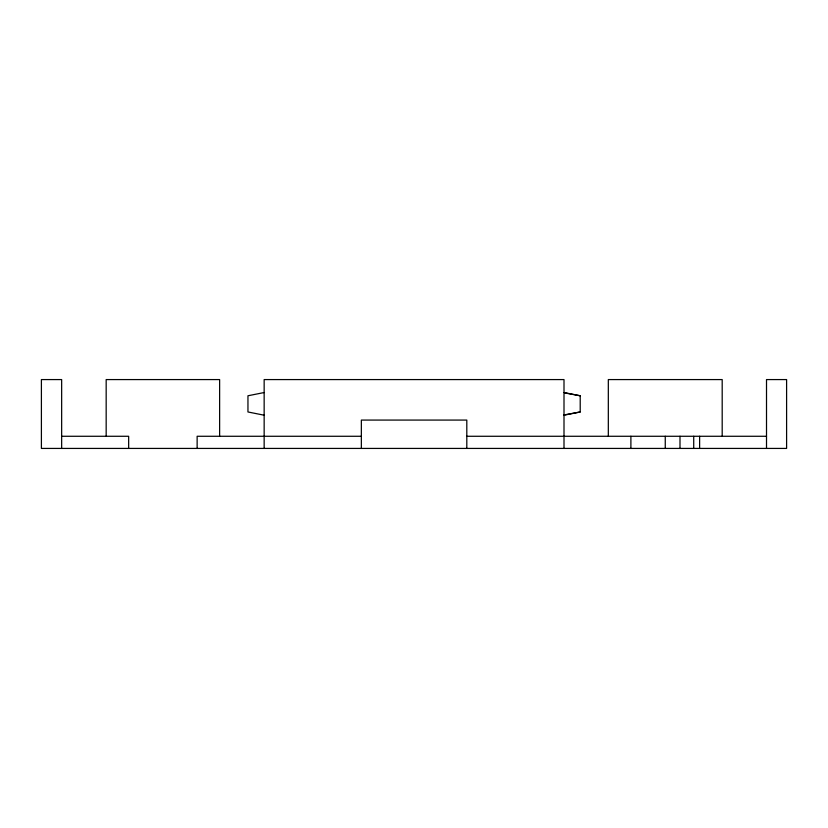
<?xml version="1.0" encoding="UTF-8"?>
<svg xmlns="http://www.w3.org/2000/svg" width="828" height="828" viewBox="0 0 828 828"><rect width="100%" height="100%" fill="white"/><g stroke="black" fill="none" stroke-linecap="round" stroke-linejoin="round"><path stroke-width="1.24" d="M264.153 392.534L247.955 395.774L247.955 411.971L264.153 415.211M564.003 415.211L580.211 411.971L580.211 395.774L564.003 392.534M564.003 414.931L580.211 411.971M61.655 436.273L128.661 436.273L128.661 448.424M361.35 436.273L197.136 436.273L197.136 448.424M466.806 436.273L766.511 436.273M565.255 393.041L580.211 395.774M766.511 448.424L766.511 379.576L786.6 379.576L786.6 448.424L41.4 448.424L41.4 379.576L61.655 379.576L61.655 448.424M722.192 436.273L722.192 379.576L608.321 379.576L608.321 436.273M699.619 436.273L699.619 448.424M693.719 436.273L693.719 448.424M679.995 436.273L679.995 448.424M665.257 436.273L665.257 448.424M630.895 436.273L630.895 448.424M564.003 448.424L564.003 379.576L264.153 379.576L264.153 448.424M466.806 448.424L466.806 420.075L361.35 420.075L361.35 448.424M219.627 436.273L219.627 379.576L106.17 379.576L106.17 436.273"/></g></svg>
